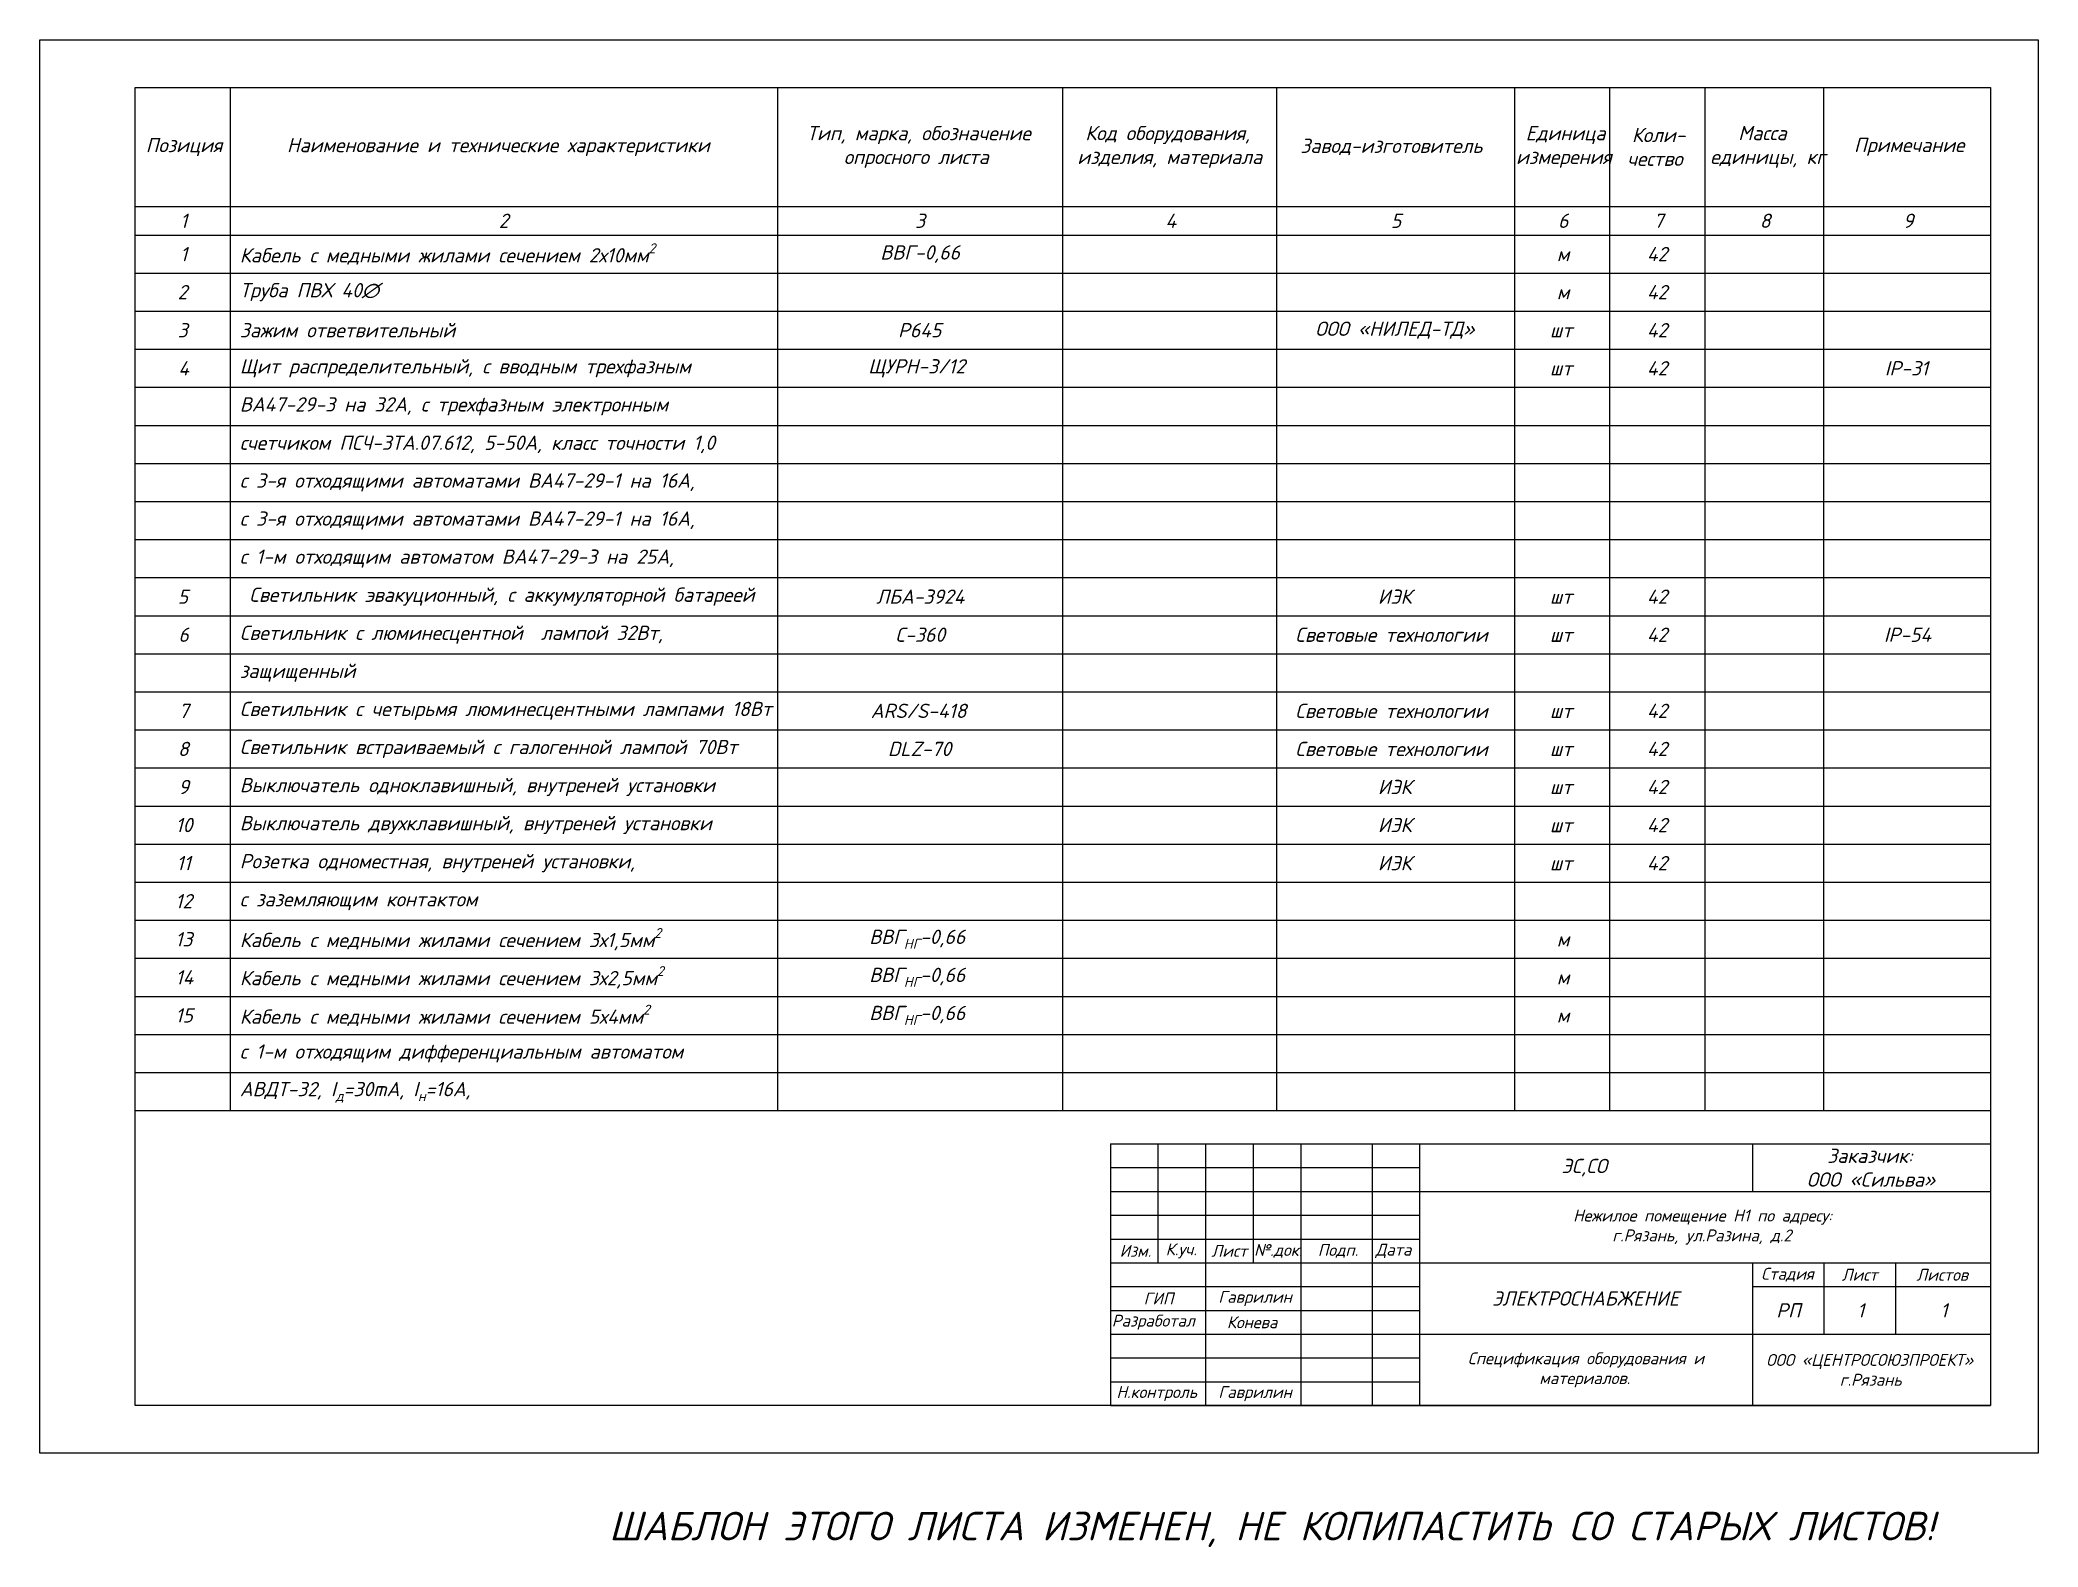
# Paper-space layout 'СО' of a CAD drawing. Header units: millimetres. Extents: x -3 to 417, y -23 to 294.
import ezdxf

# ---------------------------------------------------------------- set-up
doc = ezdxf.new("R2010")
doc.units = ezdxf.units.MM
doc.layers.add('Оформление', color=204, linetype='Continuous', lineweight=25)
doc.styles.get("Standard").update_dxf_attribs({"font": 'txt.shx'})

# ---------------------------------------------------------------- blocks, each defined once
blk = doc.blocks.new('Рамка и штамп')
for p, q in [((0, 297), (420, 297)), ((0, 0), (0, 297)), ((420, 297), (420, 0)), ((20, 287), (410, 287)), ((20, 10), (20, 287)), ((410, 287), (410, 10)), ((225, 65), (410, 65)), ((225, 65), (225, 10)), ((235, 65), (235, 40)), ((245, 65), (245, 10)), ((255, 65), (255, 40)), ((265, 65), (265, 10)), ((280, 65), (280, 10)), ((290, 65), (290, 10)), ((360, 65), (360, 55)), ((225, 60), (290, 60)), ((225, 55), (410, 55)), ((225, 50), (290, 50)), ((225, 45), (290, 45)), ((225, 40), (410, 40)), ((360, 40), (360, 10)), ((375, 40), (375, 25)), ((390, 40), (390, 25)), ((225, 35), (290, 35)), ((280, 35), (290, 35)), ((360, 35), (410, 35)), ((390, 35), (390, 25)), ((225, 30), (290, 30)), ((280, 30), (280, 25)), ((225, 25), (410, 25)), ((225, 20), (290, 20)), ((225, 15), (290, 15)), ((410, 10), (20, 10)), ((225, 10), (410, 10)), ((230, 10), (295, 10)), ((420, 0), (0, 0))]:
    blk.add_line(p, q)
at = {"layer": 'Оформление', "attachment_point": 4}
for s, insert, char_height, width in [('\\pi1.945;{\\fISOCPEUR|b0|i1|c204|p34;Изм.}', (225, 42.5), 2.5, 9.9961), ('\\pi1.6222;{\\fISOCPEUR|b0|i1|c204|p34;К.уч.}', (235, 42.5), 2.5, 10), ('\\pi1.2108;{\\fISOCPEUR|b0|i1|c204|p34;Лист}', (245.02, 42.5), 2.5, 9.9784), ('\\pi0.19697;{\\fISOCPEUR|b0|i1|c204|p34;№.док.}', (255, 42.5), 2.5, 10), ('\\pi3.6042;{\\fISOCPEUR|b0|i1|c204|p34;Подп.}', (265, 42.5), 2.5, 15), ('\\pi0.73106;{\\fISOCPEUR|b0|i1|c204|p34;Дата}', (280, 42.5), 2.5, 10), ('\\pi1.7964;{\\fISOCPEUR|b0|i1|c204|p34;Стадия}', (360, 37.5), 2.5, 15), ('\\pi3.7216;{\\fISOCPEUR|b0|i1|c204|p34;Лист}', (375, 37.5), 2.5, 15), ('\\pi4.4242;{\\fISOCPEUR|b0|i1|c204|p34;Листов}', (390, 37.49), 2.5, 20), ('\\pi6.9848;{\\fISOCPEUR|b0|i1|c204|p34;ГИП}', (225, 32.5), 2.5, 20), ('\\pi4.9693;{\\fISOCPEUR|b0|i1|c204|p34;РП}', (360, 30), 3, 15), ('\\pi0.28977;{\\fISOCPEUR|b0|i1|c204|p34;Разработал}', (225, 27.5), 2.5, 20), ('\\pi2.8494;{\\fISOCPEUR|b0|i1|c204|p34;ООО «ЦЕНТРОСОЮЗПРОЕКТ»\\P\\pi18.316;г.Рязань}', (360, 17.5), 2.5, 50), ('\\pi1.2727;{\\fISOCPEUR|b0|i1|c204|p34;Н.контроль}', (225, 12.5), 2.5, 20), ('\\pi2.6847;{\\fISOCPEUR|b0|i1|c204|p34;Гаврилин}', (245, 12.5), 2.5, 20)]:
    blk.add_mtext(s, dxfattribs=dict(at, insert=insert, char_height=char_height, width=width))

psp = doc.layouts.new('СО')

# ---------------------------------------------------------------- linework, layer by layer
at = {"layer": 'Оформление'}
for p, q in [((36.83, 283.83), (36.83, 68.77)), ((151.83, 283.83), (151.83, 68.77)), ((211.83, 68.83), (211.83, 283.83)), ((256.83, 68.83), (256.83, 283.83)), ((306.83, 68.83), (306.83, 283.83)), ((326.83, 68.83), (326.83, 283.83)), ((346.83, 68.83), (346.83, 283.83)), ((371.83, 68.83), (371.83, 283.83)), ((406.83, 271.36), (406.83, 271.36)), ((16.83, 258.83), (406.83, 258.83)), ((201.6, 258.83), (212.08, 258.83)), ((16.83, 252.83), (406.83, 252.83)), ((16.83, 244.83), (406.83, 244.83)), ((16.83, 236.83), (406.83, 236.83)), ((16.83, 228.83), (406.83, 228.83)), ((16.83, 220.83), (406.83, 220.83)), ((16.83, 212.83), (406.83, 212.83)), ((16.83, 204.83), (406.83, 204.83)), ((16.83, 196.83), (406.83, 196.83)), ((16.83, 188.83), (406.83, 188.83)), ((16.83, 180.83), (406.83, 180.83)), ((16.83, 172.83), (406.83, 172.83)), ((16.83, 164.83), (406.83, 164.83)), ((16.83, 156.83), (406.83, 156.83)), ((16.83, 148.83), (406.83, 148.83)), ((16.83, 140.83), (406.83, 140.83)), ((406.83, 136.86), (406.83, 136.86)), ((16.83, 132.83), (406.83, 132.83)), ((16.83, 124.83), (406.83, 124.83)), ((16.83, 116.83), (406.83, 116.83)), ((16.83, 108.83), (406.83, 108.83)), ((16.83, 100.83), (406.83, 100.83)), ((16.83, 92.83), (406.83, 92.83)), ((16.83, 84.83), (406.83, 84.83)), ((201.6, 84.83), (212.08, 84.83)), ((16.83, 76.83), (406.83, 76.83)), ((16.83, 68.83), (406.83, 68.83))]:
    psp.add_line(p, q, dxfattribs=at)

# ---------------------------------------------------------------- block references
psp.add_blockref('Рамка и штамп', (-3.17, -3.17), dxfattribs=at)

# ---------------------------------------------------------------- texts
at = {"layer": 'Оформление', "attachment_point": 4}
for s, insert, char_height, width in [('\\pi2.2307;{\\fISOCPEUR|b0|i1|c204|p34;Позиция}', (16.83, 271.33), 3, 20), ('\\pi11.908;{\\fISOCPEUR|b0|i1|c204|p34;Наименование и технические характеристики}', (36.83, 271.33), 3, 115), ('\\pi6.1966;{\\fISOCPEUR|b0|i1|c204|p34;Тип, марка, обозначение \\P\\pi13.976;опросного листа}', (151.83, 271.34), 3, 60), ('\\pi4.7182;{\\fISOCPEUR|b0|i1|c204|p34;Код оборудования, \\P\\pi3.0432;изделия, материала}', (211.83, 271.35), 3, 45), ('\\pi4.9205;{\\fISOCPEUR|b0|i1|c204|p34;Завод-изготовитель}', (256.83, 271.35), 3, 50), ('\\pi2.2841;{\\fISOCPEUR|b0|i1|c204|p34;Единица \\P\\pi0.26136;измерения}', (306.83, 271.35), 3, 20), ('\\pi4.6227;{\\fISOCPEUR|b0|i1|c204|p34;Коли-\\P\\pi3.6341;чество}', (326.83, 271.36), 3, 20), ('\\pi6.9716;{\\fISOCPEUR|b0|i1|c204|p34;Масса \\P\\pi1.0955;единицы, кг}', (346.83, 271.36), 3, 25), ('\\pi6.3034;{\\fISOCPEUR|b0|i1|c204|p34;Примечание}', (371.83, 271.36), 3, 35), ('\\pi9.4557;{\\fISOCPEUR|b0|i1|c204|p34;1}', (16.83, 255.83), 3, 20), ('\\pi56.435;{\\fISOCPEUR|b0|i1|c204|p34;2}', (36.83, 255.83), 3, 115), ('\\pi28.936;{\\fISOCPEUR|b0|i1|c204|p34;3}', (151.83, 255.83), 3, 60), ('\\pi21.574;{\\fISOCPEUR|b0|i1|c204|p34;4}', (211.83, 255.83), 3, 45), ('\\pi23.945;{\\fISOCPEUR|b0|i1|c204|p34;5}', (256.83, 255.83), 3, 50), ('\\pi9.0932;{\\fISOCPEUR|b0|i1|c204|p34;6}', (306.83, 255.83), 3, 20), ('\\pi9.1727;{\\fISOCPEUR|b0|i1|c204|p34;7}', (326.83, 255.83), 3, 20), ('\\pi11.502;{\\fISOCPEUR|b0|i1|c204|p34;8}', (346.83, 255.83), 3, 25), ('\\pi16.593;{\\fISOCPEUR|b0|i1|c204|p34;9}', (371.83, 255.83), 3, 35), ('\\pi9.4557;{\\fISOCPEUR|b0|i1|c204|p34;1}', (16.83, 248.83), 3, 20), ('\\A1;\\pl2;{\\fISOCPEUR|b0|i1|c204|p34;Кабель с медными жилами сечением 2х10мм\\fISOCPEUR|b0|i1|c0|p34;\\H0.7x;\\S2^ ;}', (36.83, 248.85), 3, 115), ('\\A1;\\pi21.641;{\\fISOCPEUR|b0|i1|c204|p34;ВВГ-0,66}', (151.83, 248.83), 3, 60), ('\\pi8.833;{\\fISOCPEUR|b0|i1|c204|p34;м}', (306.83, 248.83), 3, 20), ('\\pi7.7739;{\\fISOCPEUR|b0|i1|c204|p34;42}', (326.83, 248.83), 3, 20), ('\\pi8.9352;{\\fISOCPEUR|b0|i1|c0|p34;2}', (16.83, 240.83), 3, 20), ('\\A1;\\pl2;{\\fISOCPEUR|b0|i1|c204|p34;Труба ПВХ 40∅}', (36.83, 240.83), 3, 115), ('\\pi8.833;{\\fISOCPEUR|b0|i1|c204|p34;м}', (306.83, 240.83), 3, 20), ('\\pi7.7739;{\\fISOCPEUR|b0|i1|c204|p34;42}', (326.83, 240.83), 3, 20), ('\\pi8.9364;{\\fISOCPEUR|b0|i1|c0|p34;3}', (16.83, 232.83), 3, 20), ('\\A1;\\pl2;{\\fISOCPEUR|b0|i1|c204|p34;Зажим ответвительный}', (36.83, 232.83), 3, 115.5), ('\\A1;\\pi25.373;{\\fISOCPEUR|b0|i1|c0|p34;P645}', (151.83, 232.83), 3, 60), ('\\A1;\\pi8.0636;{\\fISOCPEUR|b0|i1|c204|p34;ООО\\fISOCPEUR|b0|i1|c0|p34; \\A0;\\fISOCPEUR|b0|i1|c204|p34;«НИЛЕД-ТД»}', (256.83, 232.83), 3, 50), ('\\pi7.3784;{\\fISOCPEUR|b0|i1|c204|p34;шт}', (306.83, 232.83), 3, 20), ('\\pi7.7739;{\\fISOCPEUR|b0|i1|c204|p34;42}', (326.83, 232.83), 3, 20), ('\\pi9.0739;{\\fISOCPEUR|b0|i1|c0|p34;4}', (16.83, 224.83), 3, 20), ('\\A1;\\pl2;{\\fISOCPEUR|b0|i1|c204|p34;Щит распределительный, с вводным трехфазным}', (36.83, 224.83), 3, 115), ('\\A1;\\pi19.084;{\\fISOCPEUR|b0|i1|c204|p34;ЩУРН-\\fISOCPEUR|b0|i1|c0|p34;3\\fISOCPEUR|b0|i1|c204|p34;/\\fISOCPEUR|b0|i1|c0|p34;12}', (151.83, 224.83), 3, 60), ('\\pi7.3784;{\\fISOCPEUR|b0|i1|c204|p34;шт}', (306.83, 224.83), 3, 20), ('\\pi7.7739;{\\fISOCPEUR|b0|i1|c204|p34;42}', (326.83, 224.83), 3, 20), ('\\A1;\\pi12.794;{\\fISOCPEUR|b0|i1|c0|p34;IP-\\fISOCPEUR|b0|i1|c204|p34;31}', (371.83, 224.83), 3, 35), ('\\A1;\\pl2;{\\fISOCPEUR|b0|i1|c204|p34;ВА47-29-3 на \\fISOCPEUR|b0|i1|c0|p34;32\\fISOCPEUR|b0|i1|c204|p34;А, с трехфазным электронным}', (36.83, 216.83), 3, 115), ('\\A1;\\pl2;{\\fISOCPEUR|b0|i1|c204|p34;счетчиком ПСЧ-3ТА.07.612, 5-\\fISOCPEUR|b0|i1|c0|p34;5\\fISOCPEUR|b0|i1|c204|p34;0А, класс точности 1,0}', (36.83, 208.83), 3, 115), ('\\A1;\\pl2;{\\fISOCPEUR|b0|i1|c204|p34;с \\fISOCPEUR|b0|i1|c0|p34;3\\fISOCPEUR|b0|i1|c204|p34;-я отходящими автоматами ВА47-29-1 на \\fISOCPEUR|b0|i1|c0|p34;16\\fISOCPEUR|b0|i1|c204|p34;А,}', (36.83, 200.83), 3, 115), ('\\A1;\\pl2;{\\fISOCPEUR|b0|i1|c204|p34;с \\fISOCPEUR|b0|i1|c0|p34;3\\fISOCPEUR|b0|i1|c204|p34;-я отходящими автоматами ВА47-29-1 на \\fISOCPEUR|b0|i1|c0|p34;16\\fISOCPEUR|b0|i1|c204|p34;А,}', (36.83, 192.83), 3, 115), ('\\A1;\\pl2;{\\fISOCPEUR|b0|i1|c204|p34;с \\fISOCPEUR|b0|i1|c0|p34;1\\fISOCPEUR|b0|i1|c204|p34;-м отходящим автоматом ВА47-29-3 на 25А,}', (36.83, 184.83), 3, 115), ('\\pi8.9455;{\\fISOCPEUR|b0|i1|c0|p34;5}', (16.83, 176.83), 3, 20), ('\\A1;\\pl2;{\\fISOCPEUR|b0|i1|c204|p34;Светильник эвакуционный, с аккумуляторной батареей}', (38.83, 176.83), 3, 115), ('\\A1;\\pi20.761;{\\fISOCPEUR|b0|i1|c204|p34;ЛБА-3924}', (151.83, 176.83), 3, 60), ('\\A1;\\pi21.227;{\\fISOCPEUR|b0|i1|c204|p34;ИЭК}', (256.83, 176.83), 3, 50), ('\\pi7.3784;{\\fISOCPEUR|b0|i1|c204|p34;шт}', (306.83, 176.83), 3, 20), ('\\pi7.7739;{\\fISOCPEUR|b0|i1|c204|p34;42}', (326.83, 176.83), 3, 20), ('\\pi9.0932;{\\fISOCPEUR|b0|i1|c0|p34;6}', (16.83, 168.83), 3, 20), ('\\A1;\\pl2;{\\fISOCPEUR|b0|i1|c204|p34;Светильник с люминесцентной  лампой 32Вт, }', (36.83, 168.83), 3, 115), ('\\A1;\\pi24.709;{\\fISOCPEUR|b0|i1|c0|p34;C-360}', (151.83, 168.83), 3, 60), ('\\A1;\\pi3.8659;{\\fISOCPEUR|b0|i1|c204|p34;Световые технологии}', (256.83, 168.83), 3, 50), ('\\pi7.3784;{\\fISOCPEUR|b0|i1|c204|p34;шт}', (306.83, 168.83), 3, 20), ('\\pi7.7739;{\\fISOCPEUR|b0|i1|c204|p34;42}', (326.83, 168.83), 3, 20), ('\\A1;\\pi12.604;{\\fISOCPEUR|b0|i1|c0|p34;IP-54}', (371.83, 168.83), 3, 34.9893), ('\\A1;\\pl2;{\\fISOCPEUR|b0|i1|c204|p34;защищенный}', (36.83, 160.83), 3, 115), ('\\pi9.1727;{\\fISOCPEUR|b0|i1|c204|p34;7}', (16.83, 152.83), 3, 20), ('\\A1;\\pl2;{\\fISOCPEUR|b0|i1|c204|p34;Светильник с четырьмя люминесцентными лампами 18Вт}', (36.83, 152.83), 3, 115), ('\\A1;\\pi19.618;{\\fISOCPEUR|b0|i1|c0|p34;ARS/S-\\fISOCPEUR|b0|i1|c204|p34;418}', (151.83, 152.83), 3, 60), ('\\A1;\\pi3.8659;{\\fISOCPEUR|b0|i1|c204|p34;Световые технологии}', (256.83, 152.83), 3, 50), ('\\pi7.3784;{\\fISOCPEUR|b0|i1|c204|p34;шт}', (306.83, 152.83), 3, 20), ('\\pi7.7739;{\\fISOCPEUR|b0|i1|c204|p34;42}', (326.83, 152.83), 3, 20), ('\\pi9.0023;{\\fISOCPEUR|b0|i1|c0|p34;8}', (16.83, 144.83), 3, 20), ('\\A1;\\pl2;{\\fISOCPEUR|b0|i1|c204|p34;Светильник встраиваемый с галогенной лампой 70Вт}', (36.83, 144.83), 3, 115), ('\\A1;\\pi23.23;{\\fISOCPEUR|b0|i1|c0|p34;DLZ-70}', (151.83, 144.83), 3, 60), ('\\A1;\\pi3.8659;{\\fISOCPEUR|b0|i1|c204|p34;Световые технологии}', (256.83, 144.83), 3, 50), ('\\pi7.3784;{\\fISOCPEUR|b0|i1|c204|p34;шт}', (306.83, 144.83), 3, 20), ('\\pi7.7739;{\\fISOCPEUR|b0|i1|c204|p34;42}', (326.83, 144.83), 3, 20), ('\\A1;\\pl2;{\\fISOCPEUR|b0|i1|c204|p34;Выключатель одноклавишный, внутреней установки}', (36.83, 136.83), 3, 115), ('\\pi9.0932;{\\fISOCPEUR|b0|i1|c0|p34;9}', (16.83, 136.83), 3, 20), ('\\A1;\\pi21.227;{\\fISOCPEUR|b0|i1|c204|p34;ИЭК}', (256.83, 136.83), 3, 50), ('\\pi7.3784;{\\fISOCPEUR|b0|i1|c204|p34;шт}', (306.83, 136.83), 3, 20), ('\\pi7.7739;{\\fISOCPEUR|b0|i1|c204|p34;42}', (326.83, 136.83), 3, 20), ('\\pi8.4898;{\\fISOCPEUR|b0|i1|c0|p34;10}', (16.83, 128.83), 3, 20), ('\\A1;\\pl2;{\\fISOCPEUR|b0|i1|c204|p34;Выключатель двухклавишный, внутреней установки}', (36.83, 128.83), 3, 115), ('\\A1;\\pi21.227;{\\fISOCPEUR|b0|i1|c204|p34;ИЭК}', (256.83, 128.83), 3, 50), ('\\pi7.7739;{\\fISOCPEUR|b0|i1|c204|p34;42}', (326.83, 128.83), 3, 20), ('\\pi7.3784;{\\fISOCPEUR|b0|i1|c204|p34;шт}', (306.83, 128.83), 3, 20), ('\\pi8.6795;{\\fISOCPEUR|b0|i1|c0|p34;11}', (16.83, 120.83), 3, 20), ('\\A1;\\pl2;{\\fISOCPEUR|b0|i1|c204|p34;Розетка одноместная, внутреней установки, }', (36.83, 120.83), 3, 115), ('\\A1;\\pi21.227;{\\fISOCPEUR|b0|i1|c204|p34;ИЭК}', (256.83, 120.83), 3, 50), ('\\pi7.7739;{\\fISOCPEUR|b0|i1|c204|p34;42}', (326.83, 120.83), 3, 20), ('\\pi7.3784;{\\fISOCPEUR|b0|i1|c204|p34;шт}', (306.83, 120.83), 3, 20), ('\\pi8.4364;{\\fISOCPEUR|b0|i1|c0|p34;12}', (16.83, 112.83), 3, 20), ('\\A1;\\pl2;{\\fISOCPEUR|b0|i1|c204|p34;с заземляющим контактом}', (36.83, 112.83), 3, 115), ('\\pi8.4375;{\\fISOCPEUR|b0|i1|c0|p34;13}', (16.83, 104.83), 3, 20), ('\\A1;\\pl2;{\\fISOCPEUR|b0|i1|c204|p34;Кабель с медными жилами сечением 3х1,5мм\\fISOCPEUR|b0|i1|c0|p34;\\H0.7x;\\S2^ ;}', (36.83, 104.83), 3, 115), ('\\A1;\\pi19.318;{\\fISOCPEUR|b0|i1|c204|p34;ВВГ\\fISOCPEUR|b0|i1|c0|p34;\\H0.7x;\\S^ НГ;\\fISOCPEUR|b0|i1|c204|p34;\\H1.4286x;-0,66}', (151.83, 104.83), 3, 60), ('\\pi8.833;{\\fISOCPEUR|b0|i1|c204|p34;м}', (306.83, 104.83), 3, 20), ('\\pi8.4943;{\\fISOCPEUR|b0|i1|c0|p34;14}', (16.83, 96.83), 3, 20), ('\\A1;\\pl2;{\\fISOCPEUR|b0|i1|c204|p34;Кабель с медными жилами сечением 3х\\fISOCPEUR|b0|i1|c0|p34;2\\fISOCPEUR|b0|i1|c204|p34;,5мм\\fISOCPEUR|b0|i1|c0|p34;\\H0.7x;\\S2^ ;}', (36.83, 96.83), 3, 115), ('\\A1;\\pi19.318;{\\fISOCPEUR|b0|i1|c204|p34;ВВГ\\fISOCPEUR|b0|i1|c0|p34;\\H0.7x;\\S^ НГ;\\fISOCPEUR|b0|i1|c204|p34;\\H1.4286x;-0,66}', (151.83, 96.83), 3, 60), ('\\pi8.833;{\\fISOCPEUR|b0|i1|c204|p34;м}', (306.83, 96.83), 3, 20), ('\\pi8.4466;{\\fISOCPEUR|b0|i1|c0|p34;15}', (16.83, 88.83), 3, 20), ('\\A1;\\pl2;{\\fISOCPEUR|b0|i1|c204|p34;Кабель с медными жилами сечением \\fISOCPEUR|b0|i1|c0|p34;5\\fISOCPEUR|b0|i1|c204|p34;х\\fISOCPEUR|b0|i1|c0|p34;4\\fISOCPEUR|b0|i1|c204|p34;мм\\fISOCPEUR|b0|i1|c0|p34;\\H0.7x;\\S2^ ;}', (36.83, 88.83), 3, 115), ('\\A1;\\pi19.318;{\\fISOCPEUR|b0|i1|c204|p34;ВВГ\\fISOCPEUR|b0|i1|c0|p34;\\H0.7x;\\S^ НГ;\\fISOCPEUR|b0|i1|c204|p34;\\H1.4286x;-0,66}', (151.83, 88.83), 3, 60), ('\\pi8.833;{\\fISOCPEUR|b0|i1|c204|p34;м}', (306.83, 88.83), 3, 20), ('\\A1;\\pl2;{\\fISOCPEUR|b0|i1|c204|p34;с 1-м отходящим дифференциальным автоматом}', (36.83, 80.83), 3, 115.5), ('\\A1;\\pl2;{\\fISOCPEUR|b0|i1|c204|p34;АВДТ-32, \\fISOCPEUR|b0|i1|c0|p34;I\\H0.7x;\\S^ д;\\fISOCPEUR|b0|i1|c204|p34;\\H1.4286x;=30\\fISOCPEUR|b0|i1|c0|p34;m\\fISOCPEUR|b0|i1|c204|p34;А, \\fISOCPEUR|b0|i1|c0|p34;I\\H0.7x;\\S^ н;\\fISOCPEUR|b0|i1|c204|p34;\\H1.4286x;=1\\fISOCPEUR|b0|i1|c0|p34;6\\fISOCPEUR|b0|i1|c204|p34;А,}', (36.83, 72.83), 3, 115.5), ('\\pi15.663;{\\fISOCPEUR|b0|i1|c204|p34;Заказчик:\\fISOCPEUR|b0|i1|c0|p34;\\P\\pi11.377;\\fISOCPEUR|b0|i1|c204|p34;ООО \\fISOCPEUR|b0|i1|c0|p34;«\\fISOCPEUR|b0|i1|c204|p34;Сильва\\fISOCPEUR|b0|i1|c0|p34;»}', (356.83, 56.83), 3, 50), ('\\pi29.84;{\\fISOCPEUR|b0|i1|c204|p34;ЭС,СО}', (286.83, 56.83), 3, 70), ('\\pi32.266;{\\fISOCPEUR|b0|i1|c204|p34;Нежилое помещение Н1 по адресу:\\P\\pi40.511;г.Рязань, ул.Разина, д.2}', (286.83, 44.33), 2.5, 120), ('\\pi2.6847;{\\fISOCPEUR|b0|i1|c204|p34;Гаврилин}', (241.83, 29.33), 2.5, 20), ('\\pi15.235;{\\fISOCPEUR|b0|i1|c204|p34;ЭЛЕКТРОСНАБЖЕНИЕ}', (286.83, 29.33), 3, 70), ('\\pi4.4867;{\\fISOCPEUR|b0|i1|c204|p34;Конева}', (241.83, 24.33), 2.5, 20), ('\\pi6.9557;{\\fISOCPEUR|b0|i1|c204|p34;1}', (371.83, 26.83), 3, 15), ('\\pi9.4557;{\\fISOCPEUR|b0|i1|c204|p34;1}', (386.83, 26.83), 3, 20), ('\\pi10.139;{\\fISOCPEUR|b0|i1|c204|p34;Спецификация оборудования и \\P\\pi25.152;материалов.}', (286.83, 14.33), 2.5, 70), ('\\pi17.169;{\\fISOCPEUR|b0|i1|c204|p34;ШАБЛОН ЭТОГО ЛИСТА ИЗМЕНЕН, НЕ КОПИПАСТИТЬ СО СТАРЫХ ЛИСТОВ!}', (99.26, -19.2), 6, 316.5145)]:
    psp.add_mtext(s, dxfattribs=dict(at, insert=insert, char_height=char_height, width=width))

doc.saveas('drawing.dxf')
